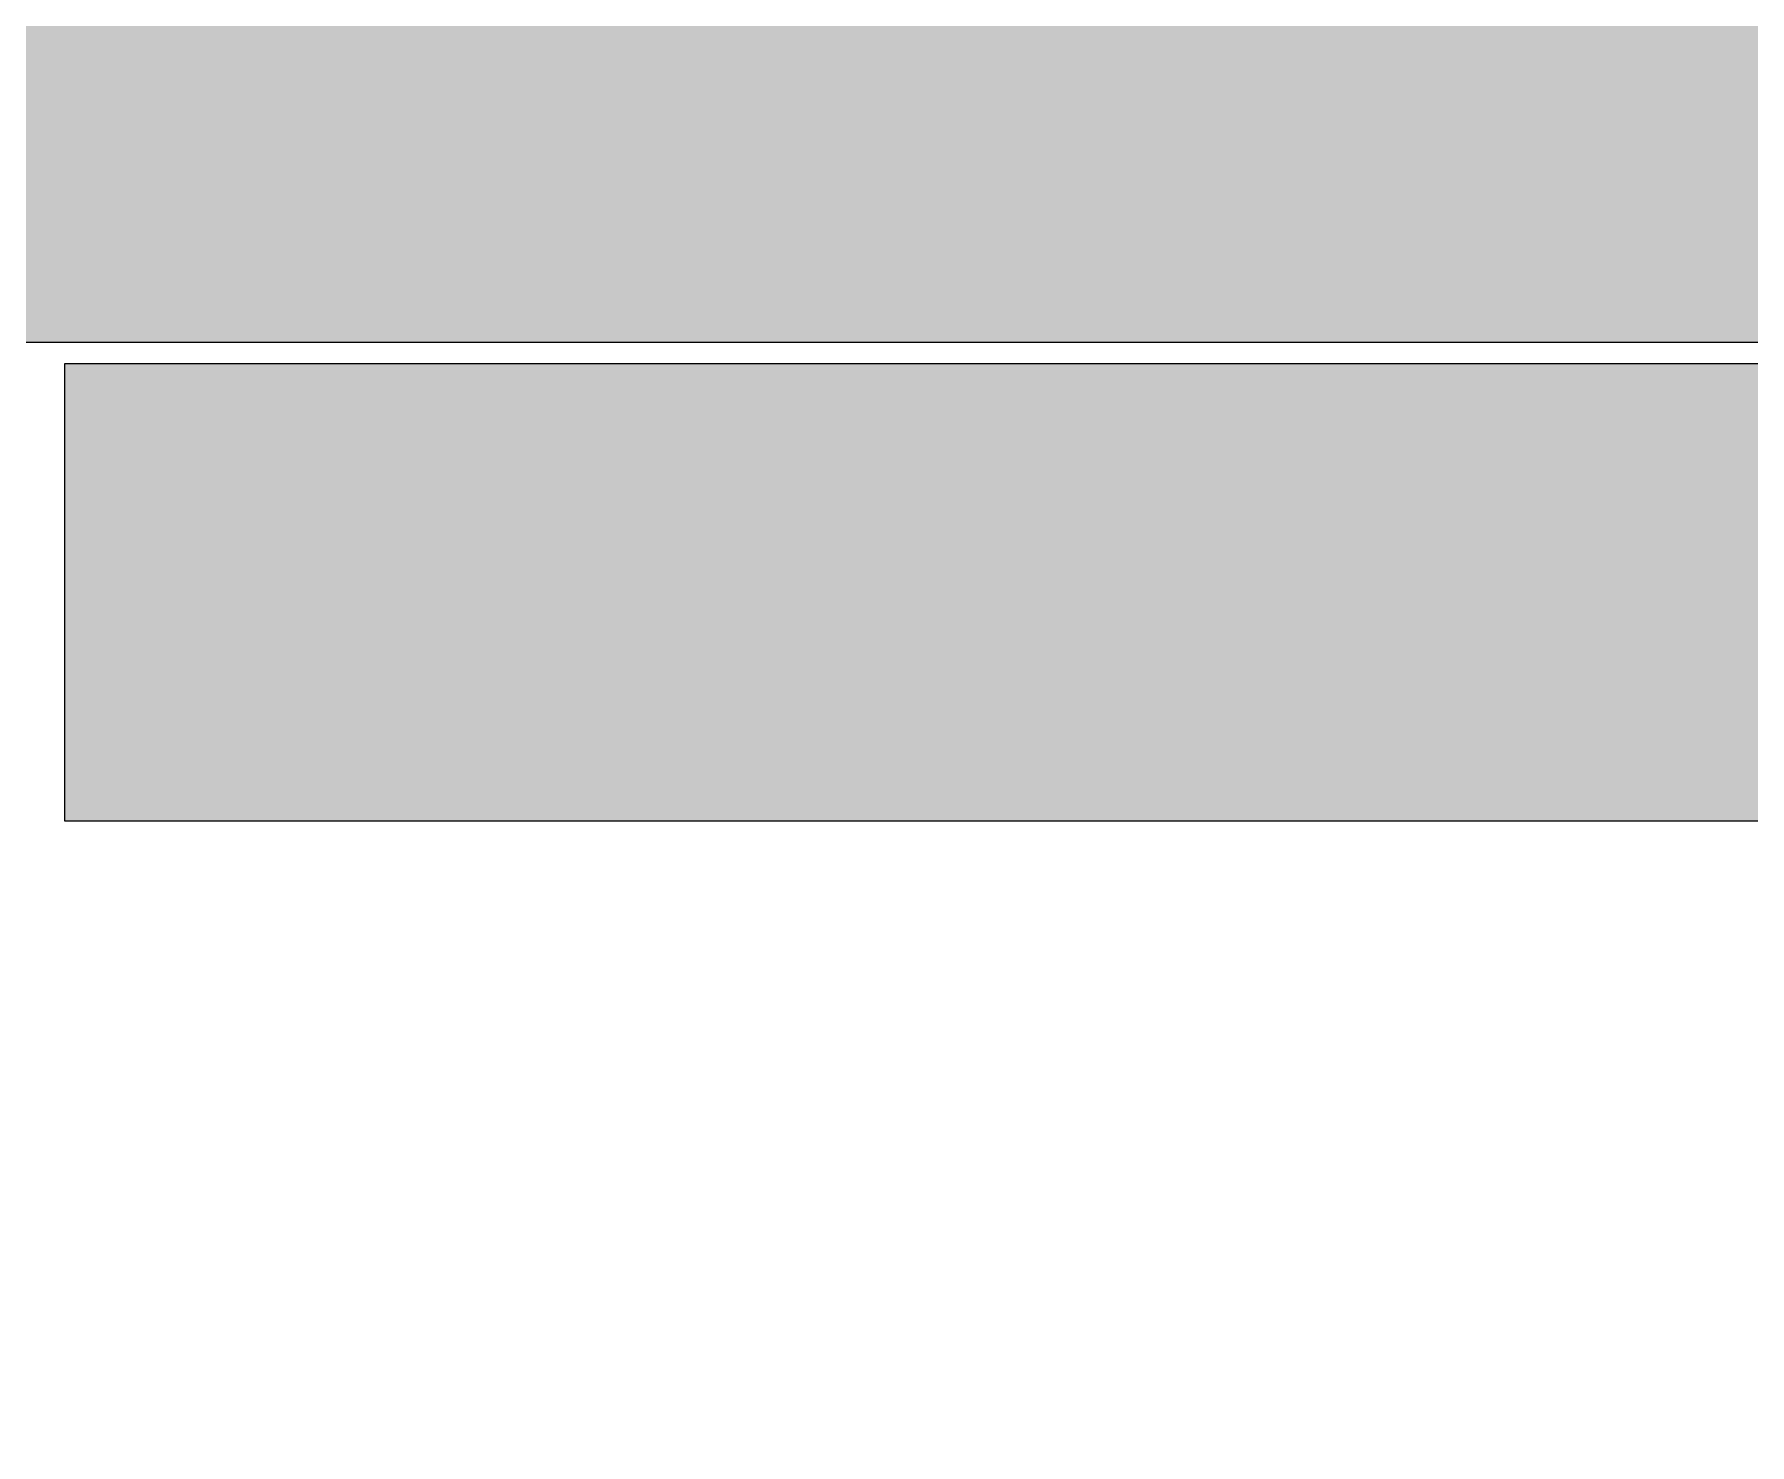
# Model space of a CAD drawing. Header units: metres. Extents: x -208 to 1512, y -277 to 123.
# Drawn here: x 12.493 to 15.706, y -12.52 to -9.878 of the extents above; entities that cross this region are included whole.
import ezdxf

# ---------------------------------------------------------------- set-up
doc = ezdxf.new("R2010")
doc.units = ezdxf.units.M
doc.header["$MEASUREMENT"] = 0
doc.layers.add('220 Bodenaufbau - Außen_ Gefälle', color=7, linetype='Continuous')
doc.layers.add('330 Dachaufbau', color=7, linetype='Continuous')

# ---------------------------------------------------------------- blocks, each defined once
blk = doc.blocks.new('Decke_13_4', base_point=(6.565, -4.5433))
at = {"layer": '220 Bodenaufbau - Außen_ Gefälle', "linetype": 'Continuous', "lineweight": 0, "true_color": 0x323232}
h = blk.add_hatch(color=250, dxfattribs=at)
h.paths.add_polyline_path([(6.565, -4.5433), (0.1867, -4.5433), (0.2083, -10.4546), (6.43, -10.4546), (6.43, -14.87), (12.38, -14.87), (12.38, -10.4546), (18.8202, -10.4546), (18.8399, -4.5433), (12.4199, -4.5433), (12.415, -1.67), (6.565, -1.67)])
h.paths.add_polyline_path([(6.495, -7.395), (8.015, -7.395), (8.015, -7.605), (8.745, -7.605), (8.745, -6.215), (7.975, -6.215), (7.975, -5.885), (8.745, -5.885), (8.745, -3.865), (11.105, -3.865), (11.105, -6.245), (11.105, -7.605), (11.5565, -7.605), (11.5565, -8.955), (6.495, -8.955)], flags=0)
at = {"layer": '220 Bodenaufbau - Außen_ Gefälle', "color": 7, "linetype": 'Continuous', "lineweight": 13, "flags": 128}
blk.add_lwpolyline([(6.565, -4.5433), (0.1867, -4.5433), (0.2083, -10.4546), (6.43, -10.4546), (6.43, -14.87), (12.38, -14.87), (12.38, -10.4546), (18.8202, -10.4546), (18.8399, -4.5433), (12.4199, -4.5433), (12.415, -1.67), (6.565, -1.67)], close=True, dxfattribs=at)
blk = doc.blocks.new('Dachfläche_30_4', base_point=(12.55, -10.4946))
at = {"layer": '330 Dachaufbau', "linetype": 'Continuous', "lineweight": 0, "true_color": 0x000000}
blk.add_hatch(color=18, dxfattribs=at).paths.add_polyline_path([(18.605, -11.3521), (18.605, -10.4946), (12.55, -10.4946), (12.55, -11.3521)])
at = {"layer": '330 Dachaufbau', "color": 7, "linetype": 'Continuous', "lineweight": 18, "flags": 128}
for points in [[(12.55, -10.4946), (18.605, -10.4946)], [(12.55, -11.3521), (12.55, -10.4946)], [(18.605, -11.3521), (12.55, -11.3521)]]:
    blk.add_lwpolyline(points, dxfattribs=at)

msp = doc.modelspace()

# ---------------------------------------------------------------- block references
at = {"layer": '220 Bodenaufbau - Außen_ Gefälle', "color": 7, "linetype": 'Continuous', "lineweight": 13}
msp.add_blockref('Decke_13_4', (6.565, -4.5433), dxfattribs=at)
at = {"layer": '330 Dachaufbau', "color": 7, "linetype": 'Continuous', "lineweight": 18}
msp.add_blockref('Dachfläche_30_4', (12.55, -10.4946), dxfattribs=at)

doc.saveas('drawing.dxf')
